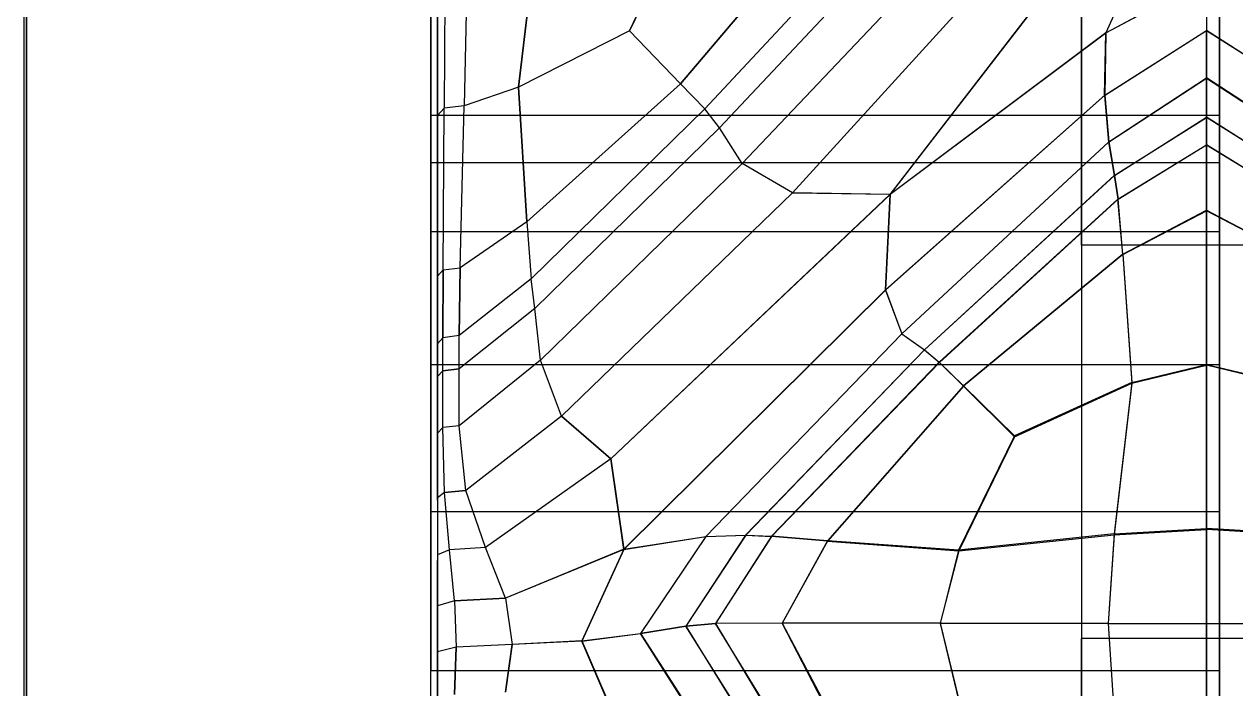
# Model space of a CAD drawing. Extents: x 11992 to 29481, y -6727 to 6811.
# Drawn here: x 12599.61 to 12607.29, y 1285.14 to 1289.35 of the extents above; entities that cross this region are included whole.
import ezdxf

# ---------------------------------------------------------------- set-up
doc = ezdxf.new("R2010")
doc.units = 0
doc.header["$MEASUREMENT"] = 0
doc.layers.get('0').update_dxf_attribs({"color": 8, "linetype": 'CONTINUOUS'})
doc.layers.add('WALL', color=8, linetype='CONTINUOUS')

msp = doc.modelspace()

# ---------------------------------------------------------------- linework, layer by layer
for p, q in [((12599.6186, 530.5954, 559.5745), (12599.6281, 2180.5963, 559.5742)), ((12599.6281, 2180.5963, 429.574), (12599.6186, 530.5953, 429.5743)), ((12599.6281, 2180.5963, 429.574), (12599.6186, 530.5953, 429.5743)), ((12599.6281, 2180.5963, -40.4265), (12599.6186, 530.5953, -40.4263)), ((12607.1879, 1288.7751, -1746.0953), (12607.1879, 1308.8473, -1755.4681)), ((12602.1883, 1306.8622, -1722.1583), (12602.1883, 1288.0388, -1733.8369)), ((12602.1883, 1287.196, -1747.8711), (12602.1883, 1306.8622, -1758.7071)), ((12607.1879, 1288.0388, -1747.0285), (12607.1879, 1304.5183, -1761.678)), ((12602.1883, 1287.196, -1732.9943), (12602.1883, 1301.8457, -1716.5148)), ((12602.1883, 1298.8747, -1766.6945), (12602.1883, 1285.2558, -1749.2247)), ((12602.1883, 1286.2628, -1732.2581), (12602.1883, 1298.8747, -1714.1708)), ((12607.1879, 1298.8747, -1766.6945), (12607.1879, 1285.2558, -1749.2247)), ((12607.1879, 1295.6358, -1712.1856), (12607.1879, 1281.8769, -1730.5672)), ((12606.3119, 1287.9535, -1759.0217), (12606.3119, 1292.502, -1756.3956)), ((12606.3119, 1292.502, -1724.4698), (12606.3119, 1287.9535, -1721.8437)), ((12602.2297, 1292.2731, -1754.7864), (12602.2297, 1288.6668, -1758.4665)), ((12607.1879, 1284.1874, -1731.1503), (12607.1879, 1292.1589, -1710.5894)), ((12602.2297, 1290.9404, -1723.188), (12602.2297, 1288.4663, -1722.8288)), ((12602.2297, 1290.2447, -1756.5548), (12602.2297, 1288.2198, -1757.5084)), ((12607.1049, 1290.2285, -1757.7108), (12607.1049, 1289.3132, -1758.197)), ((12603.8014, 1290.059, -1758.393), (12603.4471, 1289.3113, -1758.667)), ((12603.4471, 1289.3113, -1722.1989), (12603.8014, 1290.059, -1722.4729)), ((12604.633, 1289.9941, -1758.4155), (12603.7704, 1288.9758, -1758.7826)), ((12603.7704, 1288.9758, -1722.0833), (12604.633, 1289.9941, -1722.4504)), ((12603.9239, 1288.818, -1758.8381), (12604.9897, 1289.9586, -1758.4231)), ((12603.9239, 1288.818, -1722.0277), (12604.9897, 1289.9586, -1722.4427)), ((12602.2779, 1289.8961, -1722.4579), (12602.2717, 1288.8211, -1722.0689)), ((12602.2779, 1289.8961, -1758.4079), (12602.2717, 1288.8211, -1758.797)), ((12602.4219, 1289.9135, -1722.4255), (12602.3981, 1288.8363, -1722.0358)), ((12602.4219, 1289.9135, -1758.4402), (12602.3981, 1288.8366, -1758.83)), ((12602.7442, 1288.9551, -1722.0766), (12602.8625, 1289.9498, -1722.4373)), ((12602.8625, 1289.9498, -1758.4284), (12602.7442, 1288.9551, -1758.7892)), ((12604.0169, 1288.6966, -1758.8285), (12605.1528, 1289.9035, -1758.3784)), ((12605.1528, 1289.9035, -1722.4874), (12604.0169, 1288.6966, -1722.0374)), ((12606.7287, 1289.8747, -1722.9675), (12606.4669, 1289.2991, -1722.7206)), ((12606.7287, 1289.8744, -1757.8977), (12606.4669, 1289.2984, -1758.1431)), ((12604.1609, 1288.4718, -1758.7482), (12605.4045, 1289.7812, -1758.244)), ((12604.1609, 1288.4718, -1722.1176), (12605.405, 1289.7812, -1722.6218)), ((12602.2297, 1289.7225, -1758.0845), (12602.2297, 1287.6617, -1758.815)), ((12604.4804, 1288.2846, -1722.2151), (12605.7383, 1289.6651, -1722.7654)), ((12604.4804, 1288.2844, -1758.6505), (12605.7383, 1289.6651, -1758.1004)), ((12606.146, 1289.63, -1722.8374), (12605.1003, 1288.2765, -1722.2764)), ((12605.1003, 1288.2756, -1758.5884), (12606.146, 1289.6298, -1758.0281)), ((12606.4669, 1289.2991, -1722.7206), (12607.1049, 1289.6401, -1722.8687)), ((12606.4669, 1289.2984, -1758.1431), (12607.1049, 1289.6393, -1757.9947)), ((12607.1049, 1289.6401, -1722.8687), (12607.1049, 1288.7639, -1722.1391)), ((12602.2297, 1289.2195, -1723.7191), (12602.2297, 1289.497, -1723.2018)), ((12603.4471, 1289.3113, -1722.1989), (12602.7442, 1288.9551, -1722.0766)), ((12603.4471, 1289.3113, -1758.667), (12602.7442, 1288.9551, -1758.7892)), ((12603.7704, 1288.9758, -1722.0833), (12603.4471, 1289.3113, -1722.1989)), ((12603.4471, 1289.3113, -1758.667), (12603.7704, 1288.9758, -1758.7826)), ((12605.1003, 1288.2765, -1722.2764), (12606.4669, 1289.2991, -1722.7206)), ((12606.4669, 1289.2984, -1758.1431), (12605.1003, 1288.2756, -1758.5884)), ((12606.4593, 1288.9024, -1758.3746), (12607.1049, 1289.3132, -1758.197)), ((12606.4593, 1288.9024, -1758.3746), (12606.4669, 1289.2984, -1758.1431)), ((12606.4598, 1288.9038, -1722.5015), (12607.1049, 1289.3148, -1722.6804)), ((12606.4669, 1289.2991, -1722.7206), (12606.4598, 1288.9038, -1722.5015)), ((12607.1049, 1289.3148, -1722.6804), (12607.7496, 1288.9038, -1722.5015)), ((12607.1049, 1287.1977, -1759.5802), (12607.1049, 1289.3132, -1758.197)), ((12607.7501, 1288.9024, -1758.3752), (12607.1049, 1289.3132, -1758.197)), ((12602.2297, 1287.7568, -1759.0508), (12602.2297, 1289.2195, -1757.1466)), ((12602.7442, 1288.9551, -1722.0766), (12602.3981, 1288.8363, -1722.0358)), ((12602.7442, 1288.9551, -1758.7892), (12602.3981, 1288.8366, -1758.83)), ((12602.7442, 1288.9551, -1758.7892), (12602.7953, 1288.1023, -1759.0848)), ((12602.7953, 1288.1023, -1721.781), (12602.7442, 1288.9551, -1722.0766)), ((12603.7704, 1288.9758, -1758.7826), (12602.7953, 1288.1023, -1759.0848)), ((12602.7953, 1288.1023, -1721.781), (12603.7704, 1288.9758, -1722.0833)), ((12603.7704, 1288.9758, -1758.7826), (12603.9239, 1288.818, -1758.8381)), ((12603.7704, 1288.9758, -1722.0833), (12603.9239, 1288.818, -1722.0277)), ((12606.485, 1288.6072, -1758.6996), (12607.1049, 1289.0123, -1758.526)), ((12606.4855, 1288.6089, -1722.2182), (12607.1049, 1289.0142, -1722.3985)), ((12607.7239, 1288.6089, -1722.2182), (12607.1049, 1289.0142, -1722.3985)), ((12607.1049, 1289.0123, -1758.526), (12607.7243, 1288.6072, -1758.7)), ((12605.0707, 1287.671, -1721.9647), (12606.4598, 1288.9038, -1722.5015)), ((12605.0707, 1287.6693, -1758.9075), (12606.4593, 1288.9024, -1758.3746)), ((12606.4593, 1288.9024, -1758.3746), (12606.485, 1288.6072, -1758.6996)), ((12606.4598, 1288.9038, -1722.5015), (12606.4855, 1288.6089, -1722.2182)), ((12602.2717, 1288.8211, -1722.0689), (12602.2297, 1288.7748, -1722.168)), ((12602.2717, 1288.8211, -1758.797), (12602.2297, 1288.7748, -1758.6978)), ((12602.266, 1287.7973, -1721.714), (12602.2717, 1288.8211, -1722.0689)), ((12602.266, 1287.7973, -1759.1519), (12602.2717, 1288.8211, -1758.797)), ((12602.3981, 1288.8366, -1758.83), (12602.2717, 1288.8211, -1758.797)), ((12602.3981, 1288.8363, -1722.0358), (12602.2717, 1288.8211, -1722.0689)), ((12602.3742, 1287.8109, -1759.1855), (12602.3981, 1288.8366, -1758.83)), ((12602.3742, 1287.8109, -1721.6802), (12602.3981, 1288.8363, -1722.0358)), ((12603.9239, 1288.818, -1758.8381), (12602.8239, 1287.7394, -1759.2173)), ((12603.9239, 1288.818, -1722.0277), (12602.8239, 1287.7394, -1721.6485)), ((12604.0169, 1288.6966, -1758.8285), (12603.9239, 1288.818, -1758.8381)), ((12604.0169, 1288.6966, -1722.0374), (12603.9239, 1288.818, -1722.0277)), ((12607.1879, 1288.7751, -1746.0953), (12602.1883, 1288.7751, -1746.0953)), ((12607.1879, 1288.7751, -1734.7701), (12602.1883, 1288.7751, -1734.7701)), ((12602.2297, 1288.7748, -1722.168), (12602.2297, 1287.7568, -1721.815)), ((12606.5208, 1288.3946, -1758.9913), (12607.1049, 1288.7627, -1758.8345)), ((12606.5218, 1288.3955, -1721.97), (12607.1049, 1288.7639, -1722.1391)), ((12607.1049, 1288.7639, -1722.1391), (12607.1049, 1283.8129, -1720.3787)), ((12607.6881, 1288.3955, -1721.97), (12607.1049, 1288.7639, -1722.1391)), ((12607.6891, 1288.3946, -1758.9914), (12607.1049, 1288.7627, -1758.8345)), ((12602.2297, 1288.6668, -1722.3993), (12602.2297, 1287.2392, -1721.8958)), ((12602.8472, 1287.5522, -1759.2425), (12604.0169, 1288.6966, -1758.8285)), ((12604.0169, 1288.6966, -1722.0374), (12602.8472, 1287.5522, -1721.6234)), ((12604.1609, 1288.4718, -1758.7482), (12604.0169, 1288.6966, -1758.8285)), ((12604.1609, 1288.4718, -1722.1176), (12604.0169, 1288.6966, -1722.0374)), ((12605.1742, 1287.3925, -1721.6771), (12606.4855, 1288.6089, -1722.2182)), ((12605.1742, 1287.3915, -1759.2204), (12606.485, 1288.6072, -1758.6996)), ((12606.485, 1288.6072, -1758.6996), (12606.5208, 1288.3946, -1758.9913)), ((12606.4855, 1288.6089, -1722.2182), (12606.5218, 1288.3955, -1721.97)), ((12606.5437, 1288.2458, -1759.123), (12607.1049, 1288.5903, -1758.9752)), ((12606.5451, 1288.2446, -1721.8563), (12607.1049, 1288.5893, -1722.018)), ((12607.1049, 1288.5903, -1758.9752), (12607.6657, 1288.2458, -1759.123)), ((12607.6647, 1288.2446, -1721.8563), (12607.1049, 1288.5893, -1722.018)), ((12602.1883, 1284.1874, -1731.1503), (12602.1883, 1288.4744, -1709.4119)), ((12602.1883, 1288.4744, -1709.4119), (12602.1883, 1285.2558, -1731.6407)), ((12607.1879, 1288.4744, -1771.4535), (12602.1883, 1288.4744, -1771.4535)), ((12607.1879, 1288.4744, -1709.4119), (12602.1883, 1288.4744, -1709.4119)), ((12604.1609, 1288.4718, -1758.7482), (12602.883, 1287.2251, -1759.2163)), ((12604.1609, 1288.4718, -1722.1176), (12602.883, 1287.2251, -1721.6495)), ((12604.4804, 1288.2846, -1722.2151), (12604.1609, 1288.4718, -1722.1176)), ((12604.4804, 1288.2844, -1758.6505), (12604.1609, 1288.4718, -1758.7482)), ((12607.1879, 1279.3239, -1730.5672), (12607.1879, 1288.4744, -1709.4119)), ((12605.3182, 1287.29, -1721.4627), (12606.5218, 1288.3955, -1721.97)), ((12606.5208, 1288.3946, -1758.9913), (12605.3182, 1287.2902, -1759.4618)), ((12606.5208, 1288.3946, -1758.9913), (12606.5437, 1288.2458, -1759.123)), ((12606.5218, 1288.3955, -1721.97), (12606.5451, 1288.2446, -1721.8563)), ((12603.016, 1286.8703, -1721.6597), (12604.4804, 1288.2846, -1722.2151)), ((12603.016, 1286.8701, -1759.206), (12604.4804, 1288.2844, -1758.6505)), ((12605.1003, 1288.2765, -1722.2764), (12603.3289, 1286.5995, -1721.587)), ((12605.1003, 1288.2756, -1758.5884), (12603.3289, 1286.5988, -1759.2785)), ((12604.4804, 1288.2846, -1722.2151), (12605.1003, 1288.2765, -1722.2764)), ((12605.1003, 1288.2756, -1758.5884), (12604.4804, 1288.2844, -1758.6505)), ((12605.1003, 1288.2765, -1722.2764), (12605.0707, 1287.671, -1721.9647)), ((12605.0707, 1287.6693, -1758.9075), (12605.1003, 1288.2756, -1758.5884)), ((12602.2297, 1286.3384, -1722.854), (12602.2297, 1288.2198, -1723.3575)), ((12605.4112, 1287.2127, -1759.5662), (12606.5437, 1288.2458, -1759.123)), ((12605.4117, 1287.2108, -1721.371), (12606.5451, 1288.2446, -1721.8563)), ((12606.5742, 1287.8972, -1759.2755), (12606.5437, 1288.2458, -1759.123)), ((12606.5756, 1287.8934, -1721.6964), (12606.5451, 1288.2446, -1721.8563)), ((12606.5742, 1287.8972, -1759.2755), (12607.1049, 1288.1752, -1759.155)), ((12606.5756, 1287.8934, -1721.6964), (12607.1049, 1288.1716, -1721.8286)), ((12607.1049, 1288.1752, -1759.155), (12607.6352, 1287.8972, -1759.2755)), ((12607.6342, 1287.8934, -1721.6964), (12607.1049, 1288.1716, -1721.8286)), ((12607.1879, 1288.0388, -1733.8369), (12602.1883, 1288.0388, -1733.8369)), ((12607.1879, 1288.0388, -1747.0285), (12602.1883, 1288.0388, -1747.0285)), ((12602.7953, 1288.1023, -1759.0848), (12602.3742, 1287.8109, -1759.1855)), ((12602.7953, 1288.1023, -1721.781), (12602.3742, 1287.8109, -1721.6802)), ((12602.7953, 1288.1023, -1759.0848), (12602.8239, 1287.7394, -1759.2173)), ((12602.7953, 1288.1023, -1721.781), (12602.8239, 1287.7394, -1721.6485)), ((12606.5742, 1287.8972, -1759.2755), (12605.5638, 1287.063, -1759.637)), ((12606.5756, 1287.8934, -1721.6964), (12605.5647, 1287.0594, -1721.3)), ((12606.3119, 1287.9535, -1721.8437), (12606.3124, 1285.4603, -1721)), ((12606.3119, 1287.9535, -1759.0217), (12606.3124, 1285.4603, -1759.8654)), ((12651.3121, 1287.9535, -1721.8437), (12606.3119, 1287.9535, -1721.8437)), ((12651.3121, 1287.9535, -1759.0217), (12606.3119, 1287.9535, -1759.0217)), ((12606.5742, 1287.8972, -1759.2755), (12606.6314, 1287.0842, -1759.6296)), ((12606.5756, 1287.8934, -1721.6964), (12606.6324, 1287.0787, -1721.3097)), ((12602.266, 1287.7973, -1721.714), (12602.3742, 1287.8109, -1721.6802)), ((12602.266, 1287.7973, -1759.1519), (12602.3742, 1287.8109, -1759.1855)), ((12602.3661, 1287.3801, -1759.3436), (12602.3742, 1287.8109, -1759.1855)), ((12602.3742, 1287.8109, -1721.6802), (12602.3661, 1287.3801, -1721.5222)), ((12602.266, 1287.7973, -1721.714), (12602.2297, 1287.7568, -1721.815)), ((12602.266, 1287.7973, -1759.1519), (12602.2297, 1287.7568, -1759.0508)), ((12602.2636, 1287.3672, -1759.3097), (12602.266, 1287.7973, -1759.1519)), ((12602.266, 1287.7973, -1721.714), (12602.2641, 1287.3672, -1721.5562)), ((12602.8239, 1287.7394, -1721.6485), (12602.3661, 1287.3801, -1721.5222)), ((12602.8239, 1287.7394, -1759.2173), (12602.3661, 1287.3801, -1759.3436)), ((12602.8472, 1287.5522, -1721.6234), (12602.8239, 1287.7394, -1721.6485)), ((12602.8472, 1287.5522, -1759.2425), (12602.8239, 1287.7394, -1759.2173)), ((12603.4118, 1286.0261, -1721.2911), (12605.0707, 1287.671, -1721.9647)), ((12603.4118, 1286.0244, -1759.576), (12605.0707, 1287.6693, -1758.9075)), ((12605.0707, 1287.671, -1721.9647), (12605.1742, 1287.3925, -1721.6771)), ((12605.0707, 1287.6693, -1758.9075), (12605.1742, 1287.3915, -1759.2204)), ((12602.8472, 1287.5522, -1721.6234), (12602.3661, 1287.1707, -1721.4853)), ((12602.8472, 1287.5522, -1759.2425), (12602.3661, 1287.1707, -1759.3805)), ((12602.883, 1287.2251, -1759.2163), (12602.8472, 1287.5522, -1759.2425)), ((12602.883, 1287.2251, -1721.6495), (12602.8472, 1287.5522, -1721.6234)), ((12602.2297, 1287.073, -1758.5285), (12602.2297, 1287.4852, -1758.3772)), ((12602.2297, 1287.4852, -1722.4886), (12602.2297, 1286.868, -1722.8807)), ((12602.2641, 1287.3672, -1721.5562), (12602.2297, 1287.3288, -1721.6581)), ((12602.2636, 1287.3672, -1759.3097), (12602.2297, 1287.3288, -1759.2078)), ((12602.3661, 1287.3801, -1759.3436), (12602.2636, 1287.3672, -1759.3097)), ((12602.2636, 1286.7976, -1759.3383), (12602.2636, 1287.3672, -1759.3097)), ((12602.3661, 1287.3801, -1721.5222), (12602.2641, 1287.3672, -1721.5562)), ((12602.2641, 1286.7976, -1721.5275), (12602.2641, 1287.3672, -1721.5562)), ((12602.3661, 1286.8095, -1759.3724), (12602.3661, 1287.3801, -1759.3436)), ((12602.3661, 1286.8095, -1721.4934), (12602.3661, 1287.3801, -1721.5222)), ((12605.1742, 1287.3925, -1721.6771), (12603.9311, 1286.1069, -1721.1167)), ((12605.1742, 1287.3915, -1759.2204), (12603.9316, 1286.1064, -1759.7594)), ((12605.1742, 1287.3925, -1721.6771), (12605.3182, 1287.29, -1721.4627)), ((12605.1742, 1287.3915, -1759.2204), (12605.3182, 1287.2902, -1759.4618)), ((12602.2297, 1287.0339, -1721.8597), (12602.2297, 1287.3288, -1721.6581)), ((12602.2297, 1286.7623, -1759.2363), (12602.2297, 1287.3288, -1759.2078)), ((12602.2297, 1286.6801, -1721.8676), (12602.2297, 1287.268, -1723.0275)), ((12602.2297, 1287.2392, -1758.97), (12602.2297, 1287.268, -1757.8383)), ((12604.1833, 1286.1153, -1720.9355), (12605.3182, 1287.29, -1721.4627)), ((12605.3182, 1287.2902, -1759.4618), (12604.1838, 1286.116, -1759.9498)), ((12605.3182, 1287.2902, -1759.4618), (12605.4112, 1287.2127, -1759.5662)), ((12605.3182, 1287.29, -1721.4627), (12605.4117, 1287.2108, -1721.371)), ((12607.1879, 1287.196, -1747.8711), (12602.1883, 1287.196, -1747.8711)), ((12607.1879, 1287.196, -1732.9943), (12602.1883, 1287.196, -1732.9943)), ((12602.883, 1287.2251, -1759.2163), (12602.3661, 1286.8095, -1759.3724)), ((12602.883, 1287.2251, -1721.6495), (12602.3661, 1286.8095, -1721.4934)), ((12603.016, 1286.8703, -1721.6597), (12602.883, 1287.2251, -1721.6495)), ((12603.016, 1286.8701, -1759.206), (12602.883, 1287.2251, -1759.2163)), ((12605.4117, 1287.2108, -1721.371), (12604.3464, 1286.1079, -1720.8653)), ((12605.4112, 1287.2127, -1759.5662), (12604.3469, 1286.1098, -1760.0261)), ((12605.5638, 1287.063, -1759.637), (12605.4112, 1287.2127, -1759.5662)), ((12605.5647, 1287.0594, -1721.3), (12605.4117, 1287.2108, -1721.371)), ((12606.6314, 1287.0842, -1759.6296), (12607.1049, 1287.1977, -1759.5802)), ((12606.6324, 1287.0787, -1721.3097), (12607.1049, 1287.192, -1721.3637)), ((12607.1049, 1282.6978, -1760.504), (12607.1049, 1287.1977, -1759.5802)), ((12607.1049, 1287.1977, -1759.5802), (12607.5779, 1287.0842, -1759.6296)), ((12607.577, 1287.0787, -1721.3097), (12607.1049, 1287.192, -1721.3637)), ((12602.2641, 1287.1581, -1721.5194), (12602.2297, 1287.1209, -1721.6215)), ((12602.2636, 1287.1581, -1759.3465), (12602.2297, 1287.1209, -1759.2444)), ((12602.2297, 1286.7623, -1721.6295), (12602.2297, 1287.1209, -1721.6215)), ((12602.2636, 1287.1581, -1759.3465), (12602.3661, 1287.1707, -1759.3805)), ((12602.3661, 1287.1707, -1721.4853), (12602.2641, 1287.1581, -1721.5194)), ((12602.2297, 1286.6736, -1722.8466), (12602.2297, 1287.073, -1722.3373)), ((12605.5638, 1287.063, -1759.637), (12604.7026, 1286.0802, -1760.0483)), ((12605.5647, 1287.0594, -1721.3), (12604.7026, 1286.0774, -1720.8454)), ((12605.8876, 1286.7447, -1759.7775), (12605.5638, 1287.063, -1759.637)), ((12605.5647, 1287.0594, -1721.3), (12605.888, 1286.7394, -1721.1474)), ((12606.6314, 1287.0842, -1759.6296), (12605.8876, 1286.7447, -1759.7775)), ((12605.888, 1286.7394, -1721.1474), (12606.6324, 1287.0787, -1721.3097)), ((12606.6314, 1287.0842, -1759.6296), (12606.5198, 1286.1231, -1760.0294)), ((12606.6324, 1287.0787, -1721.3097), (12606.5198, 1286.1179, -1720.8665)), ((12602.2297, 1286.8725, -1722.302), (12602.2297, 1286.5268, -1722.3098)), ((12602.2297, 1286.3527, -1759.2474), (12602.2297, 1286.868, -1757.9851)), ((12602.3661, 1286.8095, -1759.3724), (12602.2636, 1286.7976, -1759.3383)), ((12602.3661, 1286.8095, -1721.4934), (12602.2641, 1286.7976, -1721.5275)), ((12602.4086, 1286.3978, -1759.3881), (12602.3661, 1286.8095, -1759.3724)), ((12602.4086, 1286.398, -1721.4777), (12602.3661, 1286.8095, -1721.4934)), ((12603.016, 1286.8703, -1721.6597), (12602.4086, 1286.398, -1721.4777)), ((12603.016, 1286.8701, -1759.206), (12602.4086, 1286.3978, -1759.3881)), ((12603.016, 1286.8703, -1721.6597), (12603.3289, 1286.5995, -1721.587)), ((12603.3289, 1286.5988, -1759.2785), (12603.016, 1286.8701, -1759.206)), ((12602.2641, 1286.7976, -1721.5275), (12602.2297, 1286.7623, -1721.6295)), ((12602.2636, 1286.7976, -1759.3383), (12602.2297, 1286.7623, -1759.2363)), ((12602.2746, 1286.3861, -1759.3506), (12602.2636, 1286.7976, -1759.3383)), ((12602.2746, 1286.3861, -1721.5151), (12602.2641, 1286.7976, -1721.5275)), ((12605.8876, 1286.7447, -1759.7775), (12605.5337, 1286.0197, -1760.0762)), ((12605.888, 1286.7394, -1721.1474), (12605.5342, 1286.0154, -1720.8157)), ((12602.2297, 1286.6736, -1758.0193), (12602.2297, 1285.3759, -1759.5515)), ((12603.3289, 1286.5995, -1721.587), (12602.5349, 1286.0375, -1721.3692)), ((12603.3289, 1286.5988, -1759.2785), (12602.5349, 1286.0368, -1759.4965)), ((12603.3289, 1286.5995, -1721.587), (12603.4118, 1286.0261, -1721.2911)), ((12603.4118, 1286.0244, -1759.576), (12603.3289, 1286.5988, -1759.2785)), ((12602.2297, 1286.5268, -1758.556), (12602.2297, 1286.3384, -1758.0117)), ((12602.2746, 1286.3861, -1759.3506), (12602.2297, 1286.3527, -1759.2474)), ((12602.2746, 1286.3861, -1721.5151), (12602.2297, 1286.3527, -1721.6184)), ((12602.4086, 1286.398, -1721.4777), (12602.2746, 1286.3861, -1721.5151)), ((12602.2746, 1286.3861, -1759.3506), (12602.4086, 1286.3978, -1759.3881)), ((12602.306, 1286.0235, -1759.4486), (12602.2746, 1286.3861, -1759.3506)), ((12602.306, 1286.0235, -1721.4172), (12602.2746, 1286.3861, -1721.5151)), ((12602.5349, 1286.0375, -1721.3692), (12602.4086, 1286.398, -1721.4777)), ((12602.5349, 1286.0368, -1759.4965), (12602.4086, 1286.3978, -1759.3881)), ((12607.1879, 1286.2631, -1732.2581), (12602.1883, 1286.2628, -1732.2581)), ((12607.1879, 1286.2631, -1748.6074), (12602.1883, 1286.2628, -1748.6074)), ((12607.1879, 1285.2558, -1731.6407), (12607.1879, 1286.2631, -1732.2581)), ((12602.2297, 1286.132, -1722.2991), (12602.2297, 1285.6177, -1722.7557)), ((12604.1838, 1286.116, -1759.9498), (12603.8052, 1285.5383, -1760.1589)), ((12604.1833, 1286.1153, -1720.9355), (12603.8052, 1285.539, -1720.7071)), ((12603.9311, 1286.1069, -1721.1167), (12604.1833, 1286.1153, -1720.9355)), ((12603.9316, 1286.1064, -1759.7594), (12604.1838, 1286.116, -1759.9498)), ((12604.1833, 1286.1153, -1720.9355), (12604.3464, 1286.1079, -1720.8653)), ((12604.1838, 1286.116, -1759.9498), (12604.3469, 1286.1098, -1760.0261)), ((12606.5198, 1286.1231, -1760.0294), (12605.5337, 1286.0197, -1760.0762)), ((12605.5342, 1286.0154, -1720.8157), (12606.5198, 1286.1179, -1720.8665)), ((12606.5198, 1286.1231, -1760.0294), (12606.4827, 1285.5555, -1760.2204)), ((12606.5198, 1286.1179, -1720.8665), (12606.4827, 1285.555, -1720.6453)), ((12606.5198, 1286.1231, -1760.0294), (12607.1049, 1286.1577, -1760.0138)), ((12606.5198, 1286.1179, -1720.8665), (12607.1049, 1286.152, -1720.8835)), ((12607.6895, 1286.1231, -1760.0294), (12607.1049, 1286.1577, -1760.0138)), ((12607.6895, 1286.1179, -1720.8665), (12607.1049, 1286.152, -1720.8835)), ((12602.5349, 1286.0375, -1721.3692), (12602.306, 1286.0235, -1721.4172)), ((12602.5349, 1286.0368, -1759.4965), (12602.306, 1286.0235, -1759.4486)), ((12602.6618, 1285.7164, -1721.2346), (12602.5349, 1286.0375, -1721.3692)), ((12602.6618, 1285.7154, -1759.6312), (12602.5349, 1286.0368, -1759.4965)), ((12603.4118, 1286.0261, -1721.2911), (12603.9311, 1286.1069, -1721.1167)), ((12603.4118, 1286.0244, -1759.576), (12603.9316, 1286.1064, -1759.7594)), ((12603.9311, 1286.1069, -1721.1167), (12603.5172, 1285.4935, -1720.8789)), ((12603.9316, 1286.1064, -1759.7594), (12603.5172, 1285.492, -1759.9873)), ((12604.3469, 1286.1098, -1760.0261), (12603.9917, 1285.5555, -1760.224)), ((12604.3464, 1286.1079, -1720.8653), (12603.9917, 1285.5567, -1720.6421)), ((12604.7026, 1286.0774, -1720.8454), (12604.3464, 1286.1079, -1720.8653)), ((12604.7026, 1286.0802, -1760.0483), (12604.3469, 1286.1098, -1760.0261)), ((12604.7026, 1286.0802, -1760.0483), (12604.4156, 1285.5574, -1760.2307)), ((12604.7026, 1286.0774, -1720.8454), (12604.4156, 1285.5586, -1720.6354)), ((12605.5337, 1286.0197, -1760.0762), (12604.7026, 1286.0802, -1760.0483)), ((12604.7026, 1286.0774, -1720.8454), (12605.5342, 1286.0154, -1720.8157)), ((12602.306, 1286.0235, -1759.4486), (12602.2297, 1285.9913, -1759.3415)), ((12602.306, 1286.0235, -1721.4172), (12602.2297, 1285.9913, -1721.5244)), ((12602.3375, 1285.7002, -1721.2928), (12602.306, 1286.0235, -1721.4172)), ((12602.3375, 1285.7002, -1759.573), (12602.306, 1286.0235, -1759.4486)), ((12603.4118, 1286.0261, -1721.2911), (12602.6618, 1285.7164, -1721.2346)), ((12603.4118, 1286.0244, -1759.576), (12602.6618, 1285.7154, -1759.6312)), ((12603.4118, 1286.0261, -1721.2911), (12603.1443, 1285.4458, -1721.0567)), ((12603.4118, 1286.0244, -1759.576), (12603.1443, 1285.4444, -1759.8096)), ((12605.5337, 1286.0197, -1760.0762), (12605.416, 1285.5569, -1760.227)), ((12605.5342, 1286.0154, -1720.8157), (12605.416, 1285.5571, -1720.6389)), ((12602.2297, 1283.4717, -1759.9796), (12602.2297, 1285.9555, -1758.0221)), ((12602.3375, 1285.7002, -1721.2928), (12602.2297, 1285.6687, -1721.4041)), ((12602.3375, 1285.7002, -1759.573), (12602.2297, 1285.6687, -1759.4618)), ((12602.2297, 1285.6687, -1721.4041), (12602.2297, 1285.473, -1722.0925)), ((12602.3375, 1285.7002, -1721.2928), (12602.6618, 1285.7164, -1721.2346)), ((12602.6618, 1285.7154, -1759.6312), (12602.3375, 1285.7002, -1759.573)), ((12602.3375, 1285.7002, -1721.2928), (12602.3485, 1285.4064, -1721.2014)), ((12602.3375, 1285.7002, -1759.573), (12602.348, 1285.4062, -1759.6644)), ((12602.6618, 1285.7164, -1721.2346), (12602.7037, 1285.4234, -1721.1399)), ((12602.6618, 1285.7154, -1759.6312), (12602.7037, 1285.4222, -1759.7261)), ((12602.2297, 1285.473, -1758.7733), (12602.2297, 1285.6177, -1758.1101)), ((12603.5172, 1285.4935, -1720.8789), (12603.8052, 1285.539, -1720.7071)), ((12603.8052, 1285.5383, -1760.1589), (12603.5172, 1285.492, -1759.9873)), ((12603.8052, 1285.539, -1720.7071), (12603.9917, 1285.5567, -1720.6421)), ((12603.9917, 1285.5555, -1760.224), (12603.8052, 1285.5383, -1760.1589)), ((12604.1838, 1284.9344, -1720.5995), (12603.8052, 1285.539, -1720.7071)), ((12603.8052, 1285.5383, -1760.1589), (12604.1833, 1284.9251, -1760.2491)), ((12604.4156, 1285.5586, -1720.6354), (12603.9917, 1285.5567, -1720.6421)), ((12604.4156, 1285.5574, -1760.2307), (12603.9917, 1285.5555, -1760.224)), ((12604.3469, 1284.9778, -1720.5364), (12603.9917, 1285.5567, -1720.6421)), ((12603.9917, 1285.5555, -1760.224), (12604.3464, 1284.9666, -1760.3064)), ((12605.416, 1285.5571, -1720.6389), (12604.4156, 1285.5586, -1720.6354)), ((12604.4156, 1285.5586, -1720.6354), (12604.7026, 1285.0145, -1720.5318)), ((12604.7026, 1285.003, -1760.3083), (12604.4156, 1285.5574, -1760.2307)), ((12605.416, 1285.5569, -1760.227), (12604.4156, 1285.5574, -1760.2307)), ((12605.416, 1285.5571, -1720.6389), (12606.4827, 1285.555, -1720.6453)), ((12605.416, 1285.5571, -1720.6389), (12605.5337, 1285.0808, -1720.5381)), ((12606.4827, 1285.5555, -1760.2204), (12605.416, 1285.5569, -1760.227)), ((12605.416, 1285.5569, -1760.227), (12605.5337, 1285.0715, -1760.3031)), ((12606.4827, 1285.5555, -1760.2204), (12606.5198, 1284.9573, -1760.3103)), ((12606.4827, 1285.5555, -1760.2204), (12607.1049, 1285.5552, -1760.2182)), ((12606.4827, 1285.555, -1720.6453), (12606.5198, 1284.968, -1720.5269)), ((12606.4827, 1285.555, -1720.6453), (12607.1049, 1285.554, -1720.6474)), ((12607.1049, 1285.5552, -1760.2182), (12607.7267, 1285.5555, -1760.2204)), ((12607.7267, 1285.555, -1720.6453), (12607.1049, 1285.554, -1720.6474)), ((12602.2297, 1285.473, -1722.0925), (12602.2297, 1285.0424, -1722.5594)), ((12602.7037, 1285.4222, -1759.7261), (12602.348, 1285.4062, -1759.6644)), ((12602.7037, 1285.4234, -1721.1399), (12602.3485, 1285.4064, -1721.2014)), ((12602.7037, 1285.4234, -1721.1399), (12602.6618, 1285.1218, -1721.0756)), ((12602.6618, 1285.1211, -1759.7908), (12602.7037, 1285.4222, -1759.7261)), ((12603.1443, 1285.4458, -1721.0567), (12602.7037, 1285.4234, -1721.1399)), ((12603.1443, 1285.4444, -1759.8096), (12602.7037, 1285.4222, -1759.7261)), ((12603.1443, 1285.4458, -1721.0567), (12603.5172, 1285.4935, -1720.8789)), ((12603.1443, 1285.4444, -1759.8096), (12603.5172, 1285.492, -1759.9873)), ((12603.1443, 1285.4458, -1721.0567), (12603.4118, 1284.8266, -1720.9687)), ((12603.4118, 1284.8245, -1759.8967), (12603.1443, 1285.4444, -1759.8096)), ((12603.5172, 1285.4935, -1720.8789), (12603.9316, 1284.8474, -1720.7691)), ((12603.9311, 1284.8416, -1760.0881), (12603.5172, 1285.492, -1759.9873)), ((12606.3124, 1285.4603, -1721), (12606.3119, 1282.8794, -1720.4842)), ((12606.3119, 1282.8794, -1760.3813), (12606.3124, 1285.4603, -1759.8654)), ((12651.3121, 1285.4603, -1721), (12606.3124, 1285.4603, -1721)), ((12651.3121, 1285.4603, -1759.8654), (12606.3124, 1285.4603, -1759.8654)), ((12602.3485, 1285.4064, -1721.2014), (12602.2297, 1285.3759, -1721.3143)), ((12602.348, 1285.4062, -1759.6644), (12602.2297, 1285.3759, -1759.5515)), ((12602.2297, 1285.3161, -1722.6433), (12602.2297, 1285.3759, -1721.3143)), ((12602.3485, 1285.4064, -1721.2014), (12602.3375, 1285.106, -1721.1337)), ((12602.3375, 1285.1058, -1759.7323), (12602.348, 1285.4062, -1759.6644)), ((12607.1879, 1285.2558, -1731.6407), (12602.1883, 1285.2558, -1731.6407)), ((12607.1879, 1285.2558, -1749.2247), (12602.1883, 1285.2558, -1749.2247)), ((12602.2297, 1285.1907, -1758.8598), (12602.2297, 1284.4461, -1758.424))]:
    msp.add_line(p, q)
at = {"layer": 'WALL'}
msp.add_line((12599.6094, 530.5467), (12599.6094, 3030.5467), dxfattribs=at)

doc.saveas('drawing.dxf')
